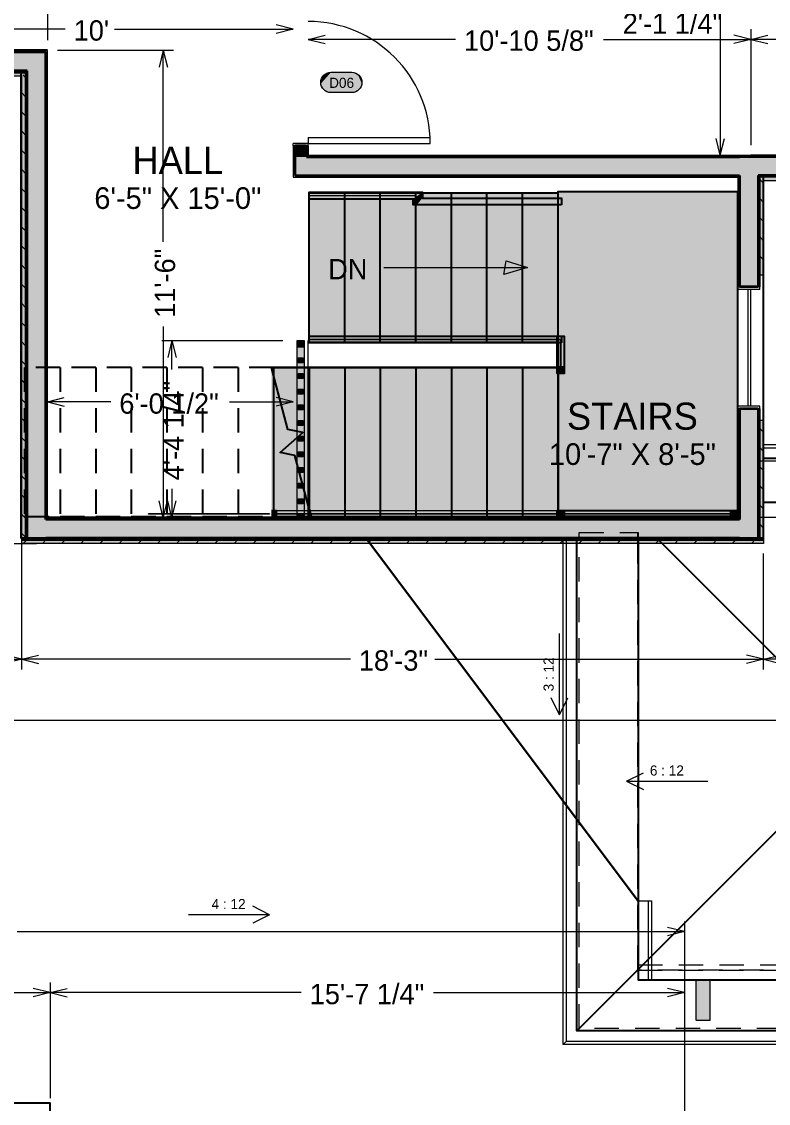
# Model space of a CAD drawing. Header units: inches. Extents: x 0.6 to 35.4, y -22.9 to 0.3.
# Drawn here: x 19 to 23.59, y -12.96 to -6.3 of the extents above; entities that cross this region are included whole.
import ezdxf

# ---------------------------------------------------------------- set-up
doc = ezdxf.new("R2010")
doc.units = ezdxf.units.IN
doc.header["$MEASUREMENT"] = 0
doc.linetypes.add('Dash', pattern=[0.225, 0.15, -0.075])
doc.layers.add('Layout Box Export Contents', color=7, linetype='Continuous', lineweight=0, true_color=0x000000)

# ---------------------------------------------------------------- blocks, each defined once
blk = doc.blocks.new('Cable_1')
at = {"layer": 'Layout Box Export Contents', "color": 250, "linetype": 'Continuous', "lineweight": 0, "true_color": 0x3f3f3f, "transparency": 33554687}
for p, q in [((-15, 0.0625), (15, 0.0625)), ((0, 0.125), (0, 0))]:
    blk.add_line(p, q, dxfattribs=at)
blk.add_lwpolyline([(-15, 0.125), (15, 0.125), (15, 0), (-15, 0)], close=True, dxfattribs=at)
at = {"layer": 'Layout Box Export Contents', "color": 7, "linetype": 'Continuous', "lineweight": 0, "true_color": 0xffffff, "transparency": 33554687}
for points in [[(-15, 0), (-15, 0.125), (-15, 0), (15, 0.125)], [(15, 0.125), (15, 0), (15, 0.125), (-15, 0)]]:
    blk.add_solid(points, dxfattribs=at)
blk = doc.blocks.new('Shaped Corbel 1')
at = {"layer": 'Layout Box Export Contents', "color": 115, "linetype": 'Continuous', "lineweight": 0, "true_color": 0x669270, "transparency": 33554687}
blk.add_lwpolyline([(2.92, 18.5), (2.97, 18.47), (3, 18.42), (3, 0.07), (2.97, 0.02), (2.92, 0), (-2.92, 0), (-2.97, 0.02), (-3, 0.07), (-3, 18.42), (-2.97, 18.47), (-2.92, 18.5)], close=True, dxfattribs=at)
at = {"layer": 'Layout Box Export Contents', "color": 7, "linetype": 'Continuous', "lineweight": 0, "true_color": 0xffffff, "transparency": 33554687}
for points in [[(2.92, 18.5), (3, 18.42), (2.92, 18.5), (-3, 18.42)], [(-2.92, 18.5), (2.92, 18.5), (-2.92, 18.5), (-3, 18.42)], [(-2.92, 18.5), (-3, 18.42), (-2.92, 18.5), (-2.97, 18.47)], [(3, 18.42), (3, 0.07), (3, 18.42), (-3, 0.07)], [(-3, 0.07), (-3, 18.42), (-3, 0.07), (3, 18.42)], [(2.97, 18.47), (3, 18.42), (2.97, 18.47), (2.92, 18.5)], [(-2.92, 0), (-3, 0.07), (-2.92, 0), (2.92, 0)], [(2.92, 0), (-3, 0.07), (2.92, 0), (3, 0.07)], [(-2.92, 0), (-2.97, 0.02), (-2.92, 0), (-3, 0.07)], [(2.97, 0.02), (2.92, 0), (2.97, 0.02), (3, 0.07)]]:
    blk.add_solid(points, dxfattribs=at)

msp = doc.modelspace()

# ---------------------------------------------------------------- linework, layer by layer
at = {"layer": 'Layout Box Export Contents', "color": 176, "linetype": 'Continuous', "lineweight": 18, "true_color": 0x000080, "transparency": 33554687}
for p, q in [((23.2944, -5.3042), (23.2944, -7.1251)), ((19.1557, -5.9754), (19.1557, -6.4173)), ((19.2653, -6.3496), (18.1668, -6.3496)), ((19.5682, -6.3496), (20.6668, -6.3496)), ((20.6668, -6.3496), (20.5626, -6.3236)), ((20.6668, -6.3496), (20.5626, -6.3757)), ((20.7605, -6.4123), (20.8647, -6.3862)), ((23.4819, -6.4123), (23.3777, -6.3862)), ((23.4819, -6.3498), (23.4819, -7.0626)), ((23.4819, -6.4123), (23.586, -6.3862)), ((20.7605, -6.4123), (20.8647, -6.4383)), ((21.666, -6.4123), (20.7605, -6.4123)), ((22.5764, -6.4123), (23.4819, -6.4123)), ((23.4819, -6.4123), (23.3777, -6.4383)), ((23.4819, -6.4123), (23.586, -6.4383)), ((24.0072, -6.4123), (23.4819, -6.4123)), ((19.931, -6.4798), (19.2182, -6.4798)), ((19.8685, -6.4798), (19.8424, -6.584)), ((19.8685, -6.4798), (19.8945, -6.584)), ((19.8685, -7.6571), (19.8685, -6.4798)), ((23.2944, -7.1251), (23.2683, -7.0209)), ((23.2944, -7.1251), (23.3204, -7.0209)), ((23.2319, -7.1251), (23.4194, -7.1251)), ((19.8685, -8.1776), (19.8685, -9.3548)), ((19.8595, -8.2643), (20.6043, -8.2643)), ((19.922, -8.2643), (19.8959, -8.3685)), ((19.922, -8.2643), (19.948, -8.3685)), ((19.922, -8.4425), (19.922, -8.2643)), ((19.1557, -8.6421), (19.2598, -8.616)), ((19.1557, -8.6421), (19.2598, -8.6681)), ((19.546, -8.6421), (19.1557, -8.6421)), ((20.2764, -8.6421), (20.6668, -8.6421)), ((20.6668, -8.6421), (20.5626, -8.616)), ((20.6668, -8.6421), (20.5626, -8.6681)), ((19.922, -9.1767), (19.922, -9.3548)), ((19.8685, -9.3548), (19.8424, -9.2507)), ((19.8685, -9.3548), (19.8945, -9.2507)), ((19.922, -9.3548), (19.8959, -9.2507)), ((19.922, -9.3548), (19.948, -9.2507)), ((10.8789, -9.5126), (19.0886, -9.5126)), ((18.2181, -9.5126), (19.0886, -9.5126)), ((18.9979, -10.2879), (18.9979, -9.4962)), ((23.5608, -10.2879), (23.5608, -9.5751)), ((16.1169, -10.2254), (18.9979, -10.2254)), ((18.9979, -10.2254), (18.8937, -10.1994)), ((18.9979, -10.2254), (18.8937, -10.2514)), ((18.9979, -10.2254), (19.1021, -10.1994)), ((18.9979, -10.2254), (19.1021, -10.2514)), ((21.0191, -10.2254), (18.9979, -10.2254)), ((21.5396, -10.2254), (23.5608, -10.2254)), ((23.5608, -10.2254), (23.4566, -10.1994)), ((23.5608, -10.2254), (23.4566, -10.2514)), ((23.5608, -10.2254), (23.6649, -10.1994)), ((23.5608, -10.2254), (23.6649, -10.2514)), ((23.642, -10.2254), (23.5608, -10.2254)), ((18.7004, -10.6004), (24.1649, -10.6004)), ((23.0739, -11.8386), (23.0739, -14.9889)), ((18.9707, -11.9011), (23.0739, -11.9011)), ((23.0739, -11.9011), (22.9697, -11.8751)), ((23.0739, -11.9011), (22.9697, -11.9272)), ((19.1735, -12.2136), (19.1735, -12.9264)), ((23.0739, -12.2136), (23.0739, -14.9889)), ((17.0224, -12.2761), (19.1735, -12.2761)), ((19.1735, -12.2761), (19.0693, -12.2501)), ((19.1735, -12.2761), (19.0693, -12.3022)), ((19.1735, -12.2761), (19.2777, -12.2501)), ((19.1735, -12.2761), (19.2777, -12.3022)), ((20.7172, -12.2761), (19.1735, -12.2761)), ((21.5301, -12.2761), (23.0739, -12.2761)), ((23.0739, -12.2761), (22.9697, -12.2501)), ((23.0739, -12.2761), (22.9697, -12.3022))]:
    msp.add_line(p, q, dxfattribs=at)
at = {"layer": 'Layout Box Export Contents', "color": 18, "linetype": 'Continuous', "lineweight": 35, "true_color": 0x000000, "transparency": 33554687}
for p, q in [((19.0307, -6.4903), (18.1564, -6.4903)), ((19.1557, -6.4798), (18.1668, -6.4798)), ((19.1453, -6.4903), (19.0307, -6.4903)), ((19.1453, -9.3653), (19.1453, -6.4903)), ((19.0216, -6.6153), (12.4265, -6.6153)), ((19.0307, -6.6048), (12.4369, -6.6048)), ((19.0307, -9.4798), (19.0307, -6.6048)), ((20.7501, -7.0678), (20.6772, -7.0678)), ((20.6772, -7.0678), (20.6772, -7.1355)), ((20.7501, -7.0678), (20.7501, -7.1355)), ((20.6772, -7.1355), (20.6772, -7.2501)), ((20.7501, -7.1355), (23.4134, -7.1355)), ((23.528, -7.1355), (23.4134, -7.1355)), ((24.0176, -7.1355), (23.528, -7.1355)), ((20.6772, -7.2501), (23.4134, -7.2501)), ((23.4134, -7.2501), (23.4134, -7.9345)), ((24.0176, -7.2501), (23.528, -7.2501)), ((23.528, -7.2501), (23.528, -7.9345)), ((23.528, -7.9345), (23.4134, -7.9345)), ((23.528, -8.6845), (23.4134, -8.6845)), ((23.4134, -8.6845), (23.4134, -9.3653)), ((23.528, -8.6845), (23.528, -9.4798)), ((23.4134, -9.3653), (19.1453, -9.3653)), ((23.403, -9.3548), (19.1557, -9.3548)), ((23.5608, -9.4903), (18.9979, -9.4903)), ((19.0307, -9.4798), (19.1453, -9.4798)), ((23.4134, -9.4798), (19.1453, -9.4798)), ((23.4134, -9.4798), (23.528, -9.4798))]:
    msp.add_line(p, q, dxfattribs=at)
at = {"layer": 'Layout Box Export Contents', "color": 18, "linetype": 'Continuous', "lineweight": 0, "true_color": 0x000000, "transparency": 33554687}
for p, q in [((19.1557, -6.4798), (18.1668, -6.4798)), ((19.1557, -9.3548), (19.1557, -6.4798)), ((18.9979, -6.6376), (12.4042, -6.6376)), ((19.0214, -6.6142), (12.4276, -6.6142)), ((19.0216, -6.614), (12.4278, -6.614)), ((18.9979, -9.5126), (18.9979, -6.6376)), ((19.0214, -9.4892), (19.0214, -6.6142)), ((19.0216, -9.489), (19.0216, -6.614)), ((20.7605, -7.0678), (20.6668, -7.0678)), ((20.6668, -7.0678), (20.6668, -7.2605)), ((20.7605, -7.0678), (20.7605, -7.1251)), ((20.7605, -7.1251), (23.4819, -7.1251)), ((24.0072, -7.1251), (23.4819, -7.1251)), ((20.6668, -7.2605), (23.403, -7.2605)), ((23.403, -7.2605), (23.403, -7.9345)), ((24.1413, -7.2592), (23.5371, -7.2592)), ((23.5371, -7.2592), (23.5371, -7.9345)), ((24.1415, -7.2594), (23.5373, -7.2594)), ((23.5373, -7.2594), (23.5373, -7.8616)), ((24.1649, -7.2828), (23.5608, -7.2828)), ((23.5608, -7.2828), (23.5608, -7.8616)), ((23.5608, -7.8616), (23.5371, -7.8616)), ((23.5371, -7.9345), (23.403, -7.9345)), ((23.5371, -8.6845), (23.403, -8.6845)), ((23.403, -8.6845), (23.403, -9.3548)), ((23.5371, -8.6845), (23.5371, -9.489)), ((23.5608, -8.7574), (23.5371, -8.7574)), ((23.5373, -8.7574), (23.5373, -9.4892)), ((23.5608, -8.7574), (23.5608, -9.5126)), ((23.403, -9.3548), (19.1557, -9.3548)), ((23.5608, -9.5126), (18.9979, -9.5126)), ((23.5373, -9.4892), (19.0214, -9.4892)), ((23.5371, -9.489), (19.0216, -9.489))]:
    msp.add_line(p, q, dxfattribs=at)
at = {"layer": 'Layout Box Export Contents', "color": 1, "linetype": 'Continuous', "lineweight": 0, "true_color": 0xff0000, "transparency": 33554687}
for p, q in [((19.0214, -6.647), (19.0049, -6.6306)), ((19.0214, -6.7648), (18.9979, -6.7414)), ((19.0214, -6.8827), (18.9979, -6.8592)), ((18.9979, -6.9771), (19.0214, -7.0005)), ((18.9979, -7.0949), (19.0214, -7.1184)), ((19.0214, -7.2362), (18.9979, -7.2128)), ((23.5373, -7.2739), (23.5608, -7.2973)), ((19.0214, -7.3541), (18.9979, -7.3307)), ((18.9979, -7.4485), (19.0214, -7.4719)), ((23.5608, -7.4151), (23.5373, -7.3917)), ((23.5373, -7.5096), (23.5608, -7.533)), ((18.9979, -7.5664), (19.0214, -7.5898)), ((23.5608, -7.6508), (23.5373, -7.6274)), ((18.9979, -7.6842), (19.0214, -7.7076)), ((23.5373, -7.7453), (23.5608, -7.7687)), ((19.0214, -7.8255), (18.9979, -7.8021)), ((19.0214, -7.9433), (18.9979, -7.9199)), ((18.9979, -8.0378), (19.0214, -8.0612)), ((18.9979, -8.1556), (19.0214, -8.179)), ((18.9979, -8.2735), (19.0214, -8.2969)), ((18.9979, -8.3913), (19.0214, -8.4147)), ((18.9979, -8.5092), (19.0214, -8.5326)), ((19.0214, -8.6505), (18.9979, -8.627)), ((19.0214, -8.7683), (18.9979, -8.7449)), ((23.5608, -8.8294), (23.5373, -8.8059)), ((18.9979, -8.8627), (19.0214, -8.8862)), ((18.9979, -8.9806), (19.0214, -9.004)), ((23.5373, -8.9238), (23.5608, -8.9472)), ((23.5608, -9.0651), (23.5373, -9.0416)), ((19.0214, -9.1219), (18.9979, -9.0984)), ((23.5608, -9.1829), (23.5373, -9.1595)), ((18.9979, -9.2163), (19.0214, -9.2397)), ((23.5373, -9.2773), (23.5608, -9.3008)), ((18.9979, -9.3341), (19.0214, -9.3576)), ((23.5608, -9.4186), (23.5373, -9.3952)), ((18.9979, -9.452), (19.0214, -9.4754)), ((19.0074, -9.5126), (19.0308, -9.4892)), ((19.1252, -9.5126), (19.1487, -9.4892)), ((19.2431, -9.5126), (19.2665, -9.4892)), ((19.3609, -9.5126), (19.3844, -9.4892)), ((19.4788, -9.5126), (19.5022, -9.4892)), ((19.5966, -9.5126), (19.6201, -9.4892)), ((19.7145, -9.5126), (19.7379, -9.4892)), ((19.8323, -9.5126), (19.8558, -9.4892)), ((19.9502, -9.5126), (19.9736, -9.4892)), ((20.068, -9.5126), (20.0915, -9.4892)), ((20.1859, -9.5126), (20.2093, -9.4892)), ((20.3037, -9.5126), (20.3272, -9.4892)), ((20.4216, -9.5126), (20.445, -9.4892)), ((20.5394, -9.5126), (20.5629, -9.4892)), ((20.6573, -9.5126), (20.6807, -9.4892)), ((20.7751, -9.5126), (20.7986, -9.4892)), ((20.893, -9.5126), (20.9164, -9.4892)), ((21.0108, -9.5126), (21.0343, -9.4892)), ((21.1287, -9.5126), (21.1521, -9.4892)), ((21.2465, -9.5126), (21.27, -9.4892)), ((21.3644, -9.5126), (21.3878, -9.4892)), ((21.4822, -9.5126), (21.5057, -9.4892)), ((21.6001, -9.5126), (21.6235, -9.4892)), ((21.7179, -9.5126), (21.7414, -9.4892)), ((21.8358, -9.5126), (21.8592, -9.4892)), ((21.9536, -9.5126), (21.9771, -9.4892)), ((22.0715, -9.5126), (22.0949, -9.4892)), ((22.1893, -9.5126), (22.2128, -9.4892)), ((22.3072, -9.5126), (22.3306, -9.4892)), ((22.425, -9.5126), (22.4485, -9.4892)), ((22.5429, -9.5126), (22.5663, -9.4892)), ((22.6608, -9.5126), (22.6842, -9.4892)), ((22.7786, -9.5126), (22.802, -9.4892)), ((22.8965, -9.5126), (22.9199, -9.4892)), ((23.0143, -9.5126), (23.0377, -9.4892)), ((23.1322, -9.5126), (23.1556, -9.4892)), ((23.25, -9.5126), (23.2734, -9.4892)), ((23.3679, -9.5126), (23.3913, -9.4892)), ((23.4857, -9.5126), (23.5091, -9.4892))]:
    msp.add_line(p, q, dxfattribs=at)
at = {"layer": 'Layout Box Export Contents', "color": 251, "linetype": 'Continuous', "lineweight": 18, "true_color": 0x4b4b4b, "transparency": 33554687}
for p, q in [((20.6668, -7.0678), (20.6668, -7.0521)), ((20.7605, -7.0521), (20.6668, -7.0521)), ((20.7605, -7.0157), (21.5105, -7.0157)), ((20.7605, -7.0157), (20.7605, -7.0521)), ((20.7605, -7.0678), (20.7605, -7.0521)), ((20.7605, -7.0521), (21.5105, -7.0521)), ((21.5105, -7.0521), (21.5105, -7.0157)), ((20.7605, -7.0678), (20.6668, -7.0678)), ((23.5608, -7.8616), (23.5608, -8.7574)), ((23.403, -7.9345), (23.403, -8.6845)), ((23.403, -7.9501), (23.403, -7.9345)), ((23.5371, -7.9345), (23.403, -7.9345)), ((23.5371, -7.9501), (23.403, -7.9501)), ((23.4663, -8.6689), (23.4663, -7.9501)), ((23.4829, -8.6689), (23.4829, -7.9501)), ((23.5371, -7.9501), (23.5371, -7.9345)), ((20.7605, -9.3548), (20.7605, -8.2643)), ((23.403, -8.6845), (23.403, -8.6689)), ((23.5371, -8.6689), (23.403, -8.6689)), ((23.5371, -8.6845), (23.403, -8.6845)), ((23.5371, -8.6845), (23.5371, -8.6689))]:
    msp.add_line(p, q, dxfattribs=at)
at = {"layer": 'Layout Box Export Contents', "color": 250, "linetype": 'Continuous', "lineweight": 25, "true_color": 0x3f3f3f, "transparency": 33554687}
for p, q in [((20.9845, -7.3579), (20.7657, -7.3579)), ((20.7657, -8.2745), (20.7657, -7.3579)), ((21.2032, -7.3579), (20.9845, -7.3579)), ((20.9845, -8.2745), (20.9845, -7.3579)), ((21.422, -7.3579), (21.2032, -7.3579)), ((21.2032, -8.2745), (21.2032, -7.3579)), ((21.6407, -7.3579), (21.422, -7.3579)), ((21.422, -8.2745), (21.422, -7.3579)), ((21.8595, -7.3579), (21.6407, -7.3579)), ((21.6407, -8.2745), (21.6407, -7.3579)), ((22.0782, -7.3579), (21.8595, -7.3579)), ((21.8595, -8.2745), (21.8595, -7.3579)), ((22.297, -7.3579), (22.0782, -7.3579)), ((22.0782, -8.2745), (22.0782, -7.3579)), ((22.297, -8.2745), (22.297, -7.3579)), ((20.7657, -8.2745), (20.9845, -8.2745)), ((20.9845, -8.2745), (21.2032, -8.2745)), ((21.2032, -8.2745), (21.422, -8.2745)), ((21.422, -8.2745), (21.6407, -8.2745)), ((21.6407, -8.2745), (21.8595, -8.2745)), ((21.8595, -8.2745), (22.0782, -8.2745)), ((22.0782, -8.2745), (22.297, -8.2745)), ((20.547, -8.4308), (20.5335, -8.4308)), ((20.7657, -8.4308), (20.547, -8.4308)), ((20.547, -8.4308), (20.547, -9.3475)), ((20.9845, -8.4308), (20.7657, -8.4308)), ((20.7657, -8.4308), (20.7657, -9.3475)), ((21.2032, -8.4308), (20.9845, -8.4308)), ((20.9845, -8.4308), (20.9845, -9.3475)), ((21.422, -8.4308), (21.2032, -8.4308)), ((21.2032, -8.4308), (21.2032, -9.3475)), ((21.6407, -8.4308), (21.422, -8.4308)), ((21.422, -8.4308), (21.422, -9.3475)), ((21.8595, -8.4308), (21.6407, -8.4308)), ((21.6407, -8.4308), (21.6407, -9.3475)), ((22.0782, -8.4308), (21.8595, -8.4308)), ((21.8595, -8.4308), (21.8595, -9.3475)), ((22.297, -8.4308), (22.0782, -8.4308)), ((22.0782, -8.4308), (22.0782, -9.3475)), ((22.297, -8.4308), (22.297, -9.3475)), ((20.5335, -9.3475), (20.547, -9.3475)), ((20.547, -9.3475), (20.7657, -9.3475)), ((20.7657, -9.3475), (20.9845, -9.3475)), ((20.9845, -9.3475), (21.2032, -9.3475)), ((21.2032, -9.3475), (21.422, -9.3475)), ((21.422, -9.3475), (21.6407, -9.3475)), ((21.6407, -9.3475), (21.8595, -9.3475)), ((21.8595, -9.3475), (22.0782, -9.3475)), ((22.0782, -9.3475), (22.297, -9.3475))]:
    msp.add_line(p, q, dxfattribs=at)
at = {"layer": 'Layout Box Export Contents', "color": 252, "linetype": 'Continuous', "lineweight": 18, "true_color": 0x969696, "transparency": 33554687}
for p, q in [((21.9636, -7.8579), (21.9782, -7.7745)), ((21.9782, -7.7745), (22.1095, -7.8162)), ((21.2241, -7.8162), (22.1095, -7.8162)), ((22.1095, -7.8162), (21.9636, -7.8579))]:
    msp.add_line(p, q, dxfattribs=at)
at = {"layer": 'Layout Box Export Contents', "color": 18, "linetype": 'Dash', "lineweight": 25, "true_color": 0x000000, "transparency": 33554687}
for p, q in [((19.2345, -8.4308), (19.0157, -8.4308)), ((19.0157, -8.4308), (19.0157, -9.3475)), ((19.4532, -8.4308), (19.2345, -8.4308)), ((19.2345, -8.4308), (19.2345, -9.3475)), ((19.672, -8.4308), (19.4532, -8.4308)), ((19.4532, -8.4308), (19.4532, -9.3475)), ((19.8907, -8.4308), (19.672, -8.4308)), ((19.672, -8.4308), (19.672, -9.3475)), ((20.1095, -8.4308), (19.8907, -8.4308)), ((19.8907, -8.4308), (19.8907, -9.3475)), ((20.3282, -8.4308), (20.1095, -8.4308)), ((20.1095, -8.4308), (20.1095, -9.3475)), ((20.547, -8.4308), (20.3282, -8.4308)), ((20.3282, -8.4308), (20.3282, -9.3475)), ((20.7657, -8.4308), (20.547, -8.4308)), ((20.547, -8.4308), (20.547, -9.3475)), ((20.7806, -8.4308), (20.7657, -8.4308)), ((20.7657, -8.4308), (20.7657, -9.3475)), ((19.0157, -9.3475), (19.2345, -9.3475)), ((19.2345, -9.3475), (19.4532, -9.3475)), ((19.4532, -9.3475), (19.672, -9.3475)), ((19.672, -9.3475), (19.8907, -9.3475)), ((19.8907, -9.3475), (20.1095, -9.3475)), ((20.1095, -9.3475), (20.3282, -9.3475)), ((20.3282, -9.3475), (20.547, -9.3475)), ((20.547, -9.3475), (20.7657, -9.3475)), ((20.7657, -9.3475), (20.7806, -9.3475))]:
    msp.add_line(p, q, dxfattribs=at)
at = {"layer": 'Layout Box Export Contents', "color": 18, "linetype": 'Continuous', "lineweight": 18, "true_color": 0x000000, "transparency": 33554687}
for p, q in [((23.5596, -8.9257), (25.9983, -8.9257)), ((22.3493, -12.5747), (22.3493, -9.4793)), ((22.8515, -11.712), (22.8515, -12.1971)), ((22.3284, -12.5956), (22.3493, -12.5747)), ((22.3493, -12.5747), (25.9983, -12.5747))]:
    msp.add_line(p, q, dxfattribs=at)
at = {"layer": 'Layout Box Export Contents', "color": 156, "linetype": 'Continuous', "lineweight": 18, "true_color": 0x004080, "transparency": 33554687}
for p, q in [((22.3055, -10.567), (22.3055, -10.067)), ((22.3055, -10.567), (22.2534, -10.4629)), ((22.3055, -10.567), (22.3576, -10.4629)), ((22.7173, -10.9755), (22.8215, -10.9234)), ((22.7173, -10.9755), (23.2173, -10.9755)), ((22.7173, -10.9755), (22.8215, -11.0275)), ((20.5228, -11.797), (20.4186, -11.7449)), ((20.5228, -11.797), (20.0228, -11.797)), ((20.5228, -11.797), (20.4186, -11.8491))]:
    msp.add_line(p, q, dxfattribs=at)
at = {"layer": 'Layout Box Export Contents', "color": 18, "linetype": 'Continuous', "lineweight": 25, "true_color": 0x000000, "transparency": 33554687}
for points in [[(22.789, -11.7132), (22.789, -12.1971), (24.9, -12.1971), (24.9, -12.1971), (25.0578, -12.1971), (25.0578, -12.1971), (25.4, -12.1971), (25.4, -14.7489), (25.0578, -14.9771), (25.0578, -14.9771), (23.0727, -16.3004), (23.0727, -15.0181), (19.1723, -15.0181), (19.1723, -12.9556), (17.3424, -12.9556), (16.4395, -13.5576), (16.4395, -6.6043), (18.9922, -6.6043), (18.9922, -9.4004), (18.9922, -9.4004), (18.9922, -9.4793), (19.15, -9.4793), (19.15, -9.4793), (21.1136, -9.4793)], [(25.4, -9.2617), (25.0578, -9.2617), (25.0578, -9.2617), (24.9, -9.2617), (24.9, -9.2617), (23.5596, -9.2617), (23.5596, -7.2495), (24.1693, -7.2495), (24.1693, -6.8953), (25.0578, -7.4876), (25.0578, -7.4876), (25.4, -7.7158)], [(24.1738, -10.7502), (22.9029, -9.4793), (23.5596, -9.4793), (23.5596, -8.9882), (25.9358, -8.9882)], [(21.1136, -9.4793), (22.789, -9.4793), (22.789, -11.7132)], [(22.9029, -9.4793), (24.1738, -10.7502), (22.4118, -12.5122), (22.4118, -9.4793)], [(22.4118, -12.5122), (24.1738, -10.7502), (25.9358, -12.5122)]]:
    msp.add_lwpolyline(points, close=True, dxfattribs=at)
at = {"layer": 'Layout Box Export Contents', "color": 156, "linetype": 'Continuous', "lineweight": 18, "true_color": 0x004080, "transparency": 33554687}
msp.add_lwpolyline([(21.0278, -6.6146, -1), (21.0278, -6.7396), (20.8995, -6.7396, -1), (20.8995, -6.6146)], format="xyb", close=True, dxfattribs=at)
msp.add_lwpolyline([(21.0278, -6.6146, -1), (21.0278, -6.7396), (20.8995, -6.7396, -1), (20.8995, -6.6146)], format="xyb", close=True, dxfattribs=at)
at = {"layer": 'Layout Box Export Contents', "color": 250, "linetype": 'Continuous', "lineweight": 25, "true_color": 0x3f3f3f, "transparency": 33554687}
for points in [[(22.3178, -7.4308), (21.427, -7.4308), (21.4045, -7.4308), (21.4045, -7.3943), (21.427, -7.3943), (20.7657, -7.3943), (20.7657, -7.3527), (21.462, -7.3527), (21.462, -7.3891), (22.3178, -7.3891)], [(22.297, -8.2537), (22.297, -7.3475), (23.4011, -7.3475), (23.4011, -9.3475), (22.297, -9.3475)], [(22.3178, -8.2797), (20.7657, -8.2797), (20.7657, -8.2381), (22.3178, -8.2381)], [(22.2918, -8.4672), (22.2918, -8.2381), (22.3334, -8.2381), (22.3334, -8.4672)], [(22.3334, -8.4672), (22.2918, -8.4672), (22.2918, -8.4256), (22.3334, -8.4256)], [(22.2918, -9.3527), (22.2918, -9.311), (22.3334, -9.311), (22.3334, -9.3527)], [(23.4011, -9.3527), (22.2918, -9.3527), (22.2918, -9.311), (23.4011, -9.311)], [(23.4011, -9.311), (23.4011, -9.3527), (23.3595, -9.3527), (23.3595, -9.311)]]:
    msp.add_lwpolyline(points, close=True, dxfattribs=at)
at = {"layer": 'Layout Box Export Contents', "color": 251, "linetype": 'Continuous', "lineweight": 18, "true_color": 0x4b4b4b, "transparency": 33554687}
for points in [[(20.6928, -8.2643), (20.7345, -8.2643), (20.7345, -8.306), (20.6928, -8.306)], [(20.6928, -9.3548), (20.6928, -8.2643), (20.7345, -8.2643), (20.7345, -9.3548)], [(20.7293, -8.4023), (20.698, -8.4023), (20.698, -8.371), (20.7293, -8.371)], [(20.7293, -8.4986), (20.698, -8.4986), (20.698, -8.4673), (20.7293, -8.4673)], [(20.7293, -8.5949), (20.698, -8.5949), (20.698, -8.5636), (20.7293, -8.5636)], [(20.7293, -8.6912), (20.698, -8.6912), (20.698, -8.6599), (20.7293, -8.6599)], [(20.7293, -8.7875), (20.698, -8.7875), (20.698, -8.7562), (20.7293, -8.7562)], [(20.7293, -8.8838), (20.698, -8.8838), (20.698, -8.8525), (20.7293, -8.8525)], [(20.7293, -8.9801), (20.698, -8.9801), (20.698, -8.9488), (20.7293, -8.9488)], [(20.7293, -9.0764), (20.698, -9.0764), (20.698, -9.0451), (20.7293, -9.0451)], [(20.7293, -9.1727), (20.698, -9.1727), (20.698, -9.1414), (20.7293, -9.1414)], [(20.7293, -9.269), (20.698, -9.269), (20.698, -9.2377), (20.7293, -9.2377)], [(20.6928, -9.3548), (20.6928, -9.334), (20.7345, -9.334), (20.7345, -9.3548)]]:
    msp.add_lwpolyline(points, close=True, dxfattribs=at)
at = {"layer": 'Layout Box Export Contents', "color": 250, "linetype": 'Continuous', "lineweight": 25, "true_color": 0x3f3f3f, "transparency": 33554687}
for points in [[(20.5335, -8.4308), (20.547, -8.4308), (20.7657, -8.4308), (20.9845, -8.4308), (21.2032, -8.4308), (21.422, -8.4308), (21.6407, -8.4308), (21.8595, -8.4308), (22.0782, -8.4308), (22.297, -8.4308), (22.297, -9.3475), (22.297, -9.3527), (22.0782, -9.3527), (21.8595, -9.3527), (21.6407, -9.3527), (21.422, -9.3527), (21.2032, -9.3527), (20.9845, -9.3527), (20.7806, -9.3527), (20.6786, -8.9722), (20.5873, -8.9535), (20.7268, -8.8299), (20.6355, -8.8112), (20.5335, -8.4308)], [(20.7605, -8.4308), (20.7657, -8.4308), (20.9845, -8.4308), (21.2032, -8.4308), (21.422, -8.4308), (21.6407, -8.4308), (21.8595, -8.4308), (22.0782, -8.4308), (22.297, -8.4308), (22.297, -9.3475), (22.297, -9.3527), (22.0782, -9.3527), (21.8595, -9.3527), (21.6407, -9.3527), (21.422, -9.3527), (21.2032, -9.3527), (20.9845, -9.3527), (20.7806, -9.3527), (20.7605, -9.2778)], [(20.5335, -9.311), (20.5636, -9.311), (20.5636, -9.3527), (20.5335, -9.3527)], [(20.7605, -9.2778)], [(20.5335, -9.3527)]]:
    msp.add_lwpolyline(points, dxfattribs=at)
at = {"layer": 'Layout Box Export Contents', "color": 18, "linetype": 'Continuous', "lineweight": 18, "true_color": 0x000000, "transparency": 33554687}
for points in [[(22.3284, -9.4793), (22.3493, -9.4793), (22.4118, -9.4793), (22.4118, -12.5122), (25.9358, -12.5122), (25.9358, -8.9882), (23.5596, -8.9882), (23.5596, -8.9257), (23.5596, -8.9049), (26.0191, -8.9049), (26.0191, -12.5956), (22.3284, -12.5956)], [(22.8515, -11.712), (22.8723, -11.712), (22.8723, -12.1971), (22.8515, -12.1971), (22.789, -12.1971), (22.789, -11.712)]]:
    msp.add_lwpolyline(points, close=True, dxfattribs=at)
at = {"layer": 'Layout Box Export Contents', "color": 176, "linetype": 'Dash', "lineweight": 18, "true_color": 0x000080, "transparency": 33554687}
for points in [[(23.5268, -9.0039), (25.9201, -9.0039), (25.5608, -9.3632), (25.528, -9.3632), (25.528, -9.3543), (25.025, -9.3543), (24.9042, -9.3543), (24.9042, -9.3543), (23.5268, -9.3543)], [(22.4274, -9.4466), (22.7868, -9.4466), (22.7868, -9.4793), (22.7868, -12.1372), (22.4274, -12.4966)], [(22.789, -11.7132), (22.789, -12.135), (22.7868, -12.1372), (22.7868, -9.4793), (22.7868, -9.4466), (22.789, -9.4466)], [(22.789, -12.135), (22.789, -12.1045), (25.025, -12.1045), (25.025, -12.1268), (25.528, -12.1268), (25.528, -12.1045), (25.5608, -12.1372), (22.7868, -12.1372)], [(22.4274, -12.4966), (22.7868, -12.1372), (25.5608, -12.1372), (25.9201, -12.4966)]]:
    msp.add_lwpolyline(points, close=True, dxfattribs=at)
at = {"layer": 'Layout Box Export Contents', "color": 250, "linetype": 'Continuous', "lineweight": 0, "true_color": 0x3f3f3f, "transparency": 33554687}
for points in [[(20.5335, -9.311), (22.297, -9.311), (22.297, -9.3527), (20.5335, -9.3527)], [(20.5335, -9.3527)]]:
    msp.add_lwpolyline(points, dxfattribs=at)
at = {"layer": 'Layout Box Export Contents', "color": 18, "linetype": 'Dash', "lineweight": 25, "true_color": 0x000000, "transparency": 33554687}
for points in [[(20.7605, -9.2778), (20.7806, -9.3527), (20.7657, -9.3527), (20.7605, -9.3527)], [(20.7605, -9.3527)]]:
    msp.add_lwpolyline(points, dxfattribs=at)
at = {"layer": 'Layout Box Export Contents', "color": 251, "linetype": 'Continuous', "lineweight": 18, "true_color": 0x4b4b4b, "transparency": 33554687}
msp.add_arc((20.7605, -7.0521), 0.75, 0, 90, dxfattribs=at)
at = {"layer": 'Layout Box Export Contents', "color": 253, "linetype": 'Continuous', "lineweight": 35, "true_color": 0x9d9d9d, "transparency": 33554687}
for points in [[(19.0307, -6.6048), (12.4369, -6.6048), (19.0307, -6.4903), (12.4369, -6.4903)], [(19.0307, -9.4798), (19.0307, -6.4903), (19.1453, -9.4798), (19.1453, -6.4903)], [(20.6772, -7.1355), (23.4134, -7.1355), (20.6772, -7.2501), (23.4134, -7.2501)], [(23.528, -7.1355), (23.528, -7.9345), (23.4134, -7.1355), (23.4134, -7.9345)], [(24.0176, -7.2501), (23.528, -7.2501), (24.0176, -7.1355), (23.528, -7.1355)], [(23.528, -8.6845), (23.528, -9.4798), (23.4134, -8.6845), (23.4134, -9.4798)], [(23.4134, -9.4798), (19.1453, -9.4798), (23.4134, -9.3653), (19.1453, -9.3653)]]:
    msp.add_solid(points, dxfattribs=at)
at = {"layer": 'Layout Box Export Contents', "color": 7, "linetype": 'Continuous', "lineweight": 35, "true_color": 0xffffff, "transparency": 33554687}
for points in [[(18.9979, -6.6376), (12.4042, -6.6376), (19.0214, -6.6142), (12.4276, -6.6142)], [(18.9979, -9.5126), (18.9979, -6.6376), (19.0214, -9.4892), (19.0214, -6.6142)], [(24.1649, -7.2828), (23.5608, -7.2828), (24.1415, -7.2594), (23.5373, -7.2594)], [(23.5608, -7.2828), (23.5608, -7.8616), (23.5373, -7.2594), (23.5373, -7.8616)], [(23.5608, -8.7574), (23.5608, -9.5126), (23.5373, -8.7574), (23.5373, -9.4892)], [(23.5608, -9.5126), (18.9979, -9.5126), (23.5373, -9.4892), (19.0214, -9.4892)]]:
    msp.add_solid(points, dxfattribs=at)
at = {"layer": 'Layout Box Export Contents', "color": 7, "linetype": 'Continuous', "lineweight": 18, "true_color": 0xffffff, "transparency": 33554687}
for points in [[(20.8995, -6.6146), (20.8615, -6.7267), (20.8995, -6.6146), (20.8375, -6.6853)], [(20.8995, -6.6146), (20.8375, -6.6853), (20.8995, -6.6146), (20.8375, -6.669)], [(20.8375, -6.669), (20.8913, -6.6152), (20.8375, -6.669), (20.8995, -6.6146)], [(20.8615, -6.6276), (20.8913, -6.6152), (20.8615, -6.6276), (20.8375, -6.669)], [(20.8375, -6.669), (20.8553, -6.633), (20.8375, -6.669), (20.8615, -6.6276)], [(20.8418, -6.6532), (20.8553, -6.633), (20.8418, -6.6532), (20.8375, -6.669)], [(20.8375, -6.669), (20.8391, -6.661), (20.8375, -6.669), (20.8418, -6.6532)], [(20.8454, -6.6459), (20.8553, -6.633), (20.8454, -6.6459), (20.8418, -6.6532)], [(20.8499, -6.6391), (20.8553, -6.633), (20.8499, -6.6391), (20.8454, -6.6459)], [(20.8995, -6.6146), (20.8913, -6.7391), (20.8995, -6.6146), (20.8615, -6.7267)], [(20.8683, -6.623), (20.8913, -6.6152), (20.8683, -6.623), (20.8615, -6.6276)], [(20.8833, -6.6168), (20.8913, -6.6152), (20.8833, -6.6168), (20.8683, -6.623)], [(20.8756, -6.6194), (20.8833, -6.6168), (20.8756, -6.6194), (20.8683, -6.623)], [(20.8995, -6.6146), (20.8995, -6.7396), (20.8995, -6.6146), (20.8913, -6.7391)], [(21.0278, -6.6146), (21.0278, -6.7396), (21.0278, -6.6146), (20.8995, -6.6146)], [(21.0278, -6.7396), (20.8995, -6.7396), (21.0278, -6.7396), (20.8995, -6.6146)], [(21.0359, -6.6152), (21.072, -6.7213), (21.0359, -6.6152), (21.0278, -6.6146)], [(21.0278, -6.6146), (21.072, -6.7213), (21.0278, -6.6146), (21.0658, -6.7267)], [(21.0658, -6.7267), (21.0359, -6.7391), (21.0658, -6.7267), (21.0278, -6.6146)], [(21.0359, -6.7391), (21.0278, -6.7396), (21.0359, -6.7391), (21.0278, -6.6146)], [(21.044, -6.6168), (21.059, -6.623), (21.044, -6.6168), (21.0359, -6.6152)], [(21.0359, -6.6152), (21.059, -6.623), (21.0359, -6.6152), (21.0658, -6.6276)], [(21.0658, -6.6276), (21.072, -6.7213), (21.0658, -6.6276), (21.0359, -6.6152)], [(21.0517, -6.6194), (21.059, -6.623), (21.0517, -6.6194), (21.044, -6.6168)], [(21.072, -6.633), (21.0897, -6.669), (21.072, -6.633), (21.0658, -6.6276)], [(21.0897, -6.669), (21.0897, -6.6853), (21.0897, -6.669), (21.0658, -6.6276)], [(21.0658, -6.6276), (21.0897, -6.6853), (21.0658, -6.6276), (21.072, -6.7213)], [(21.0774, -6.6391), (21.0819, -6.6459), (21.0774, -6.6391), (21.072, -6.633)], [(21.072, -6.633), (21.0819, -6.6459), (21.072, -6.633), (21.0855, -6.6532)], [(21.0855, -6.6532), (21.0897, -6.669), (21.0855, -6.6532), (21.072, -6.633)], [(21.0855, -6.6532), (21.0881, -6.661), (21.0855, -6.6532), (21.0897, -6.669)], [(20.8375, -6.6853), (20.837, -6.6771), (20.8375, -6.6853), (20.8375, -6.669)], [(20.8418, -6.7011), (20.8391, -6.6933), (20.8418, -6.7011), (20.8375, -6.6853)], [(20.8615, -6.7267), (20.8418, -6.7011), (20.8615, -6.7267), (20.8375, -6.6853)], [(20.8615, -6.7267), (20.8553, -6.7213), (20.8615, -6.7267), (20.8418, -6.7011)], [(20.8553, -6.7213), (20.8454, -6.7084), (20.8553, -6.7213), (20.8418, -6.7011)], [(20.8499, -6.7152), (20.8454, -6.7084), (20.8499, -6.7152), (20.8553, -6.7213)], [(21.0855, -6.7011), (21.072, -6.7213), (21.0855, -6.7011), (21.0897, -6.6853)], [(21.0819, -6.7084), (21.072, -6.7213), (21.0819, -6.7084), (21.0855, -6.7011)], [(21.0774, -6.7152), (21.072, -6.7213), (21.0774, -6.7152), (21.0819, -6.7084)], [(21.0897, -6.6853), (21.0881, -6.6933), (21.0897, -6.6853), (21.0855, -6.7011)], [(21.0897, -6.669), (21.0903, -6.6771), (21.0897, -6.669), (21.0897, -6.6853)], [(20.8756, -6.7349), (20.8683, -6.7313), (20.8756, -6.7349), (20.8615, -6.7267)], [(20.8833, -6.7375), (20.8756, -6.7349), (20.8833, -6.7375), (20.8615, -6.7267)], [(20.8913, -6.7391), (20.8833, -6.7375), (20.8913, -6.7391), (20.8615, -6.7267)], [(21.044, -6.7375), (21.0359, -6.7391), (21.044, -6.7375), (21.0658, -6.7267)], [(21.0658, -6.7267), (21.059, -6.7313), (21.0658, -6.7267), (21.044, -6.7375)], [(21.0517, -6.7349), (21.044, -6.7375), (21.0517, -6.7349), (21.059, -6.7313)], [(22.1095, -7.8162), (21.9636, -7.8579), (22.1095, -7.8162), (21.9782, -7.7745)], [(20.7345, -8.2643), (20.7345, -8.306), (20.7345, -8.2643), (20.6928, -8.2643)], [(20.6928, -8.2643), (20.7345, -8.306), (20.6928, -8.2643), (20.6928, -8.306)], [(20.6928, -8.2643), (20.7345, -8.2643), (20.6928, -8.2643), (20.6928, -9.3548)], [(20.6928, -9.3548), (20.7345, -8.2643), (20.6928, -9.3548), (20.7345, -9.3548)], [(20.7293, -8.371), (20.7293, -8.4023), (20.7293, -8.371), (20.698, -8.4023)], [(20.7293, -8.371), (20.698, -8.4023), (20.7293, -8.371), (20.698, -8.371)], [(20.7293, -8.4673), (20.7293, -8.4986), (20.7293, -8.4673), (20.698, -8.4986)], [(20.7293, -8.4673), (20.698, -8.4986), (20.7293, -8.4673), (20.698, -8.4673)], [(20.7293, -8.5636), (20.7293, -8.5949), (20.7293, -8.5636), (20.698, -8.5949)], [(20.7293, -8.5636), (20.698, -8.5949), (20.7293, -8.5636), (20.698, -8.5636)], [(20.7293, -8.6599), (20.7293, -8.6912), (20.7293, -8.6599), (20.698, -8.6912)], [(20.7293, -8.6599), (20.698, -8.6912), (20.7293, -8.6599), (20.698, -8.6599)], [(20.7293, -8.7562), (20.7293, -8.7875), (20.7293, -8.7562), (20.698, -8.7875)], [(20.7293, -8.7562), (20.698, -8.7875), (20.7293, -8.7562), (20.698, -8.7562)], [(20.7293, -8.8525), (20.7293, -8.8838), (20.7293, -8.8525), (20.698, -8.8838)], [(20.7293, -8.8525), (20.698, -8.8838), (20.7293, -8.8525), (20.698, -8.8525)], [(20.7293, -8.9488), (20.7293, -8.9801), (20.7293, -8.9488), (20.698, -8.9801)], [(20.7293, -8.9488), (20.698, -8.9801), (20.7293, -8.9488), (20.698, -8.9488)], [(20.7293, -9.0451), (20.7293, -9.0764), (20.7293, -9.0451), (20.698, -9.0764)], [(20.7293, -9.0451), (20.698, -9.0764), (20.7293, -9.0451), (20.698, -9.0451)], [(20.7293, -9.1414), (20.7293, -9.1727), (20.7293, -9.1414), (20.698, -9.1727)], [(20.7293, -9.1414), (20.698, -9.1727), (20.7293, -9.1414), (20.698, -9.1414)], [(20.7293, -9.2377), (20.7293, -9.269), (20.7293, -9.2377), (20.698, -9.269)], [(20.7293, -9.2377), (20.698, -9.269), (20.7293, -9.2377), (20.698, -9.2377)], [(20.6928, -9.334), (20.7345, -9.334), (20.6928, -9.334), (20.6928, -9.3548)], [(20.6928, -9.3548), (20.7345, -9.334), (20.6928, -9.3548), (20.7345, -9.3548)]]:
    msp.add_solid(points, dxfattribs=at)
at = {"layer": 'Layout Box Export Contents', "color": 254, "linetype": 'Continuous', "lineweight": 35, "true_color": 0xe3e3e3, "transparency": 33554687}
msp.add_solid([(20.7501, -7.0678), (20.7501, -7.1355), (20.6772, -7.0678), (20.6772, -7.1355)], dxfattribs=at)
at = {"layer": 'Layout Box Export Contents', "color": 7, "linetype": 'Continuous', "lineweight": 25, "true_color": 0xffffff, "transparency": 33554687}
for points in [[(20.7657, -7.3943), (20.7657, -7.3527), (20.7657, -7.3943), (21.4045, -7.3943)], [(20.7657, -7.3527), (21.462, -7.3527), (20.7657, -7.3527), (21.4045, -7.3943)], [(20.7657, -8.2745), (20.7657, -7.3579), (20.9845, -8.2745), (20.9845, -7.3579)], [(20.9845, -8.2745), (20.9845, -7.3579), (21.2032, -8.2745), (21.2032, -7.3579)], [(21.2032, -8.2745), (21.2032, -7.3579), (21.422, -8.2745), (21.422, -7.3579)], [(21.4045, -7.3943), (21.462, -7.3527), (21.4045, -7.3943), (21.427, -7.3943)], [(21.422, -8.2745), (21.422, -7.3579), (21.6407, -8.2745), (21.6407, -7.3579)], [(21.462, -7.3527), (21.462, -7.3891), (21.462, -7.3527), (21.427, -7.3943)], [(21.6407, -8.2745), (21.6407, -7.3579), (21.8595, -8.2745), (21.8595, -7.3579)], [(21.8595, -8.2745), (21.8595, -7.3579), (22.0782, -8.2745), (22.0782, -7.3579)], [(22.0782, -8.2745), (22.0782, -7.3579), (22.297, -8.2745), (22.297, -7.3579)], [(22.297, -7.3475), (23.4011, -7.3475), (22.297, -7.3475), (22.297, -8.2537)], [(23.4011, -7.3475), (23.4011, -9.3475), (23.4011, -7.3475), (22.297, -8.2537)], [(21.4045, -7.4308), (21.4045, -7.3943), (21.4045, -7.4308), (21.427, -7.3943)], [(21.427, -7.4308), (21.4045, -7.4308), (21.427, -7.4308), (21.427, -7.3943)], [(21.427, -7.3943), (21.462, -7.3891), (21.427, -7.3943), (21.427, -7.4308)], [(21.427, -7.4308), (21.462, -7.3891), (21.427, -7.4308), (22.3178, -7.4308)], [(22.3178, -7.4308), (21.462, -7.3891), (22.3178, -7.4308), (22.3178, -7.3891)], [(22.3178, -8.2381), (22.3178, -8.2797), (22.3178, -8.2381), (20.7657, -8.2797)], [(22.3178, -8.2381), (20.7657, -8.2797), (22.3178, -8.2381), (20.7657, -8.2381)], [(22.3334, -8.4672), (22.2918, -8.4672), (22.3334, -8.4672), (22.2918, -8.2381)], [(22.3334, -8.4672), (22.2918, -8.2381), (22.3334, -8.4672), (22.3334, -8.2381)], [(22.297, -8.2537), (23.4011, -9.3475), (22.297, -8.2537), (22.297, -9.3475)], [(20.547, -8.4308), (20.547, -9.3475), (20.5335, -8.4308), (20.5335, -9.3475)], [(20.7657, -8.4308), (20.7657, -9.3475), (20.547, -8.4308), (20.547, -9.3475)], [(20.9845, -8.4308), (20.9845, -9.3475), (20.7657, -8.4308), (20.7657, -9.3475)], [(21.2032, -8.4308), (21.2032, -9.3475), (20.9845, -8.4308), (20.9845, -9.3475)], [(21.422, -8.4308), (21.422, -9.3475), (21.2032, -8.4308), (21.2032, -9.3475)], [(21.6407, -8.4308), (21.6407, -9.3475), (21.422, -8.4308), (21.422, -9.3475)], [(21.8595, -8.4308), (21.8595, -9.3475), (21.6407, -8.4308), (21.6407, -9.3475)], [(22.0782, -8.4308), (22.0782, -9.3475), (21.8595, -8.4308), (21.8595, -9.3475)], [(22.297, -8.4308), (22.297, -9.3475), (22.0782, -8.4308), (22.0782, -9.3475)], [(22.2918, -8.4672), (22.2918, -8.4256), (22.2918, -8.4672), (22.3334, -8.4672)], [(22.3334, -8.4672), (22.2918, -8.4256), (22.3334, -8.4672), (22.3334, -8.4256)], [(20.5335, -9.311), (20.5636, -9.311), (20.5335, -9.311), (20.5335, -9.3411)], [(20.5335, -9.3411), (20.5636, -9.311), (20.5335, -9.3527), (20.5636, -9.3527)], [(22.2918, -9.311), (22.3334, -9.311), (22.2918, -9.311), (22.2918, -9.3527)], [(22.2918, -9.3527), (22.3334, -9.311), (22.2918, -9.3527), (22.3334, -9.3527)], [(23.4011, -9.311), (23.4011, -9.3527), (23.4011, -9.311), (22.2918, -9.3527)], [(23.4011, -9.311), (22.2918, -9.3527), (23.4011, -9.311), (22.2918, -9.311)], [(23.4011, -9.3527), (23.3595, -9.3527), (23.4011, -9.3527), (23.4011, -9.311)], [(23.4011, -9.311), (23.3595, -9.3527), (23.4011, -9.311), (23.3595, -9.311)]]:
    msp.add_solid(points, dxfattribs=at)
at = {"layer": 'Layout Box Export Contents', "color": 7, "linetype": 'Continuous', "lineweight": 0, "true_color": 0xffffff, "transparency": 33554687}
for points in [[(20.5335, -9.311), (22.297, -9.311), (20.5335, -9.311), (20.5335, -9.3332)], [(22.297, -9.311), (22.297, -9.3527), (20.5335, -9.3332), (20.5335, -9.3527)]]:
    msp.add_solid(points, dxfattribs=at)

# ---------------------------------------------------------------- block references
at = {"layer": 'Layout Box Export Contents', "linetype": 'Continuous', "lineweight": 25, "transparency": 33554687}
for name, p, xscale, yscale in [('Cable_1', (21.0939, -7.3748), 0.02187499900658925, 0.02083333333333333), ('Shaped Corbel 1', (23.1887, -12.4471), 0.01388888930281003, 0.01351351290941238)]:
    msp.add_blockref(name, p, dxfattribs=dict(at, xscale=xscale, yscale=yscale))
at = {"layer": 'Layout Box Export Contents', "linetype": 'Continuous', "lineweight": 25, "transparency": 33554687, "yscale": 0.02083333333333333}
for p, xscale, rotation in [((21.1537, -8.2576), 0.02586805572112401, 180), ((21.9298, -8.2576), 0.02586805572112401, 180), ((22.3139, -8.3422), 0.005555555845300356, 90), ((22.5899, -9.3305), 0.01710069427887598, 180), ((23.103, -9.3305), 0.01710069427887598, 180)]:
    msp.add_blockref('Cable_1', p, dxfattribs=dict(at, xscale=xscale, rotation=rotation))
at = {"layer": 'Layout Box Export Contents', "linetype": 'Continuous', "lineweight": 0, "transparency": 33554687, "yscale": 0.02083333333333333, "rotation": 180}
for p, xscale in [((20.1496, -9.3305), 0.02482639004786809), ((20.8517, -9.3305), 0.01920138920346896), ((21.4277, -9.3305), 0.01920138920346896), ((22.0037, -9.3305), 0.01920138920346896)]:
    msp.add_blockref('Cable_1', p, dxfattribs=dict(at, xscale=xscale))

# ---------------------------------------------------------------- texts
at = {"layer": 'Layout Box Export Contents', "color": 176, "linetype": 'Continuous', "lineweight": 18, "true_color": 0x000080, "transparency": 33554687, "char_height": 0.125, "attachment_point": 7}
for s, insert, width in [('\\fChief Blueprint|b0|i0|c0|p0;2\'-1 1/4"', (22.6944, -6.3792), 0.67875), ("\\fChief Blueprint|b0|i0|c0|p0;10'", (19.3174, -6.4215), 0.23625), ('\\fChief Blueprint|b0|i0|c0|p0;10\'-10 5/8"', (21.7181, -6.4842), 0.87375), ('\\fChief Blueprint|b0|i0|c0|p0;6\'-0 1/2"', (19.5981, -8.7165), 0.67875), ('\\fChief Blueprint|b0|i0|c0|p0;18\'-3"', (21.0712, -10.2973), 0.48375), ('\\fChief Blueprint|b0|i0|c0|p0;15\'-7 1/4"', (20.7693, -12.3493), 0.77625)]:
    msp.add_mtext(s, dxfattribs=dict(at, insert=insert, width=width))
at = {"layer": 'Layout Box Export Contents', "color": 156, "linetype": 'Continuous', "lineweight": 18, "true_color": 0x004080, "transparency": 33554687, "char_height": 0.0625, "attachment_point": 7}
for s, insert, width in [('\\fChief Blueprint|b0|i0|c0|p0;D06', (20.8886, -6.7115), 0.19875), ('\\fChief Blueprint|b0|i0|c0|p0;6 : 12\\P', (22.8614, -10.9419), 0.219375), ('\\fChief Blueprint|b0|i0|c0|p0;4 : 12\\P', (20.1659, -11.7628), 0.219375)]:
    msp.add_mtext(s, dxfattribs=dict(at, insert=insert, width=width))
at = {"layer": 'Layout Box Export Contents', "color": 252, "linetype": 'Continuous', "lineweight": 18, "true_color": 0x969696, "transparency": 33554687}
for s, insert, char_height, width, attachment_point in [('\\fChief Blueprint|b0|i0|c0|p0;HALL\\P', (19.9581, -7.2394), 0.166667, 0.583333, 8), ('\\fChief Blueprint|b0|i0|c0|p0;6\'-5" X 15\'-0"\\P', (19.9581, -7.457), 0.133333, 1.076, 8), ('\\fChief Blueprint|b0|i0|c0|p0;DN', (20.8824, -7.8881), 0.125, 0.33875, 7), ('\\fChief Blueprint|b0|i0|c0|p0;STAIRS\\P', (22.7539, -8.8157), 0.166667, 0.84, 8), ('\\fChief Blueprint|b0|i0|c0|p0;10\'-7" X 8\'-5"\\P', (22.7539, -9.032), 0.133333, 1.076, 8)]:
    msp.add_mtext(s, dxfattribs=dict(at, insert=insert, char_height=char_height, width=width, attachment_point=attachment_point))
at = {"layer": 'Layout Box Export Contents', "color": 176, "linetype": 'Continuous', "lineweight": 18, "true_color": 0x000080, "transparency": 33554687, "char_height": 0.125, "attachment_point": 7, "rotation": 90}
for s, insert, width in [('\\fChief Blueprint|b0|i0|c0|p0;11\'-6"', (19.9429, -8.1255), 0.48375), ('\\fChief Blueprint|b0|i0|c0|p0;4\'-4 1/4"', (19.9951, -9.1246), 0.67875)]:
    msp.add_mtext(s, dxfattribs=dict(at, insert=insert, width=width))
at = {"layer": 'Layout Box Export Contents', "color": 156, "linetype": 'Continuous', "lineweight": 18, "true_color": 0x004080, "transparency": 33554687, "insert": (22.2707, -10.423), "char_height": 0.0625, "width": 0.219375, "attachment_point": 7, "rotation": 90}
msp.add_mtext('\\fChief Blueprint|b0|i0|c0|p0;3 : 12\\P', dxfattribs=at)

doc.saveas('drawing.dxf')
